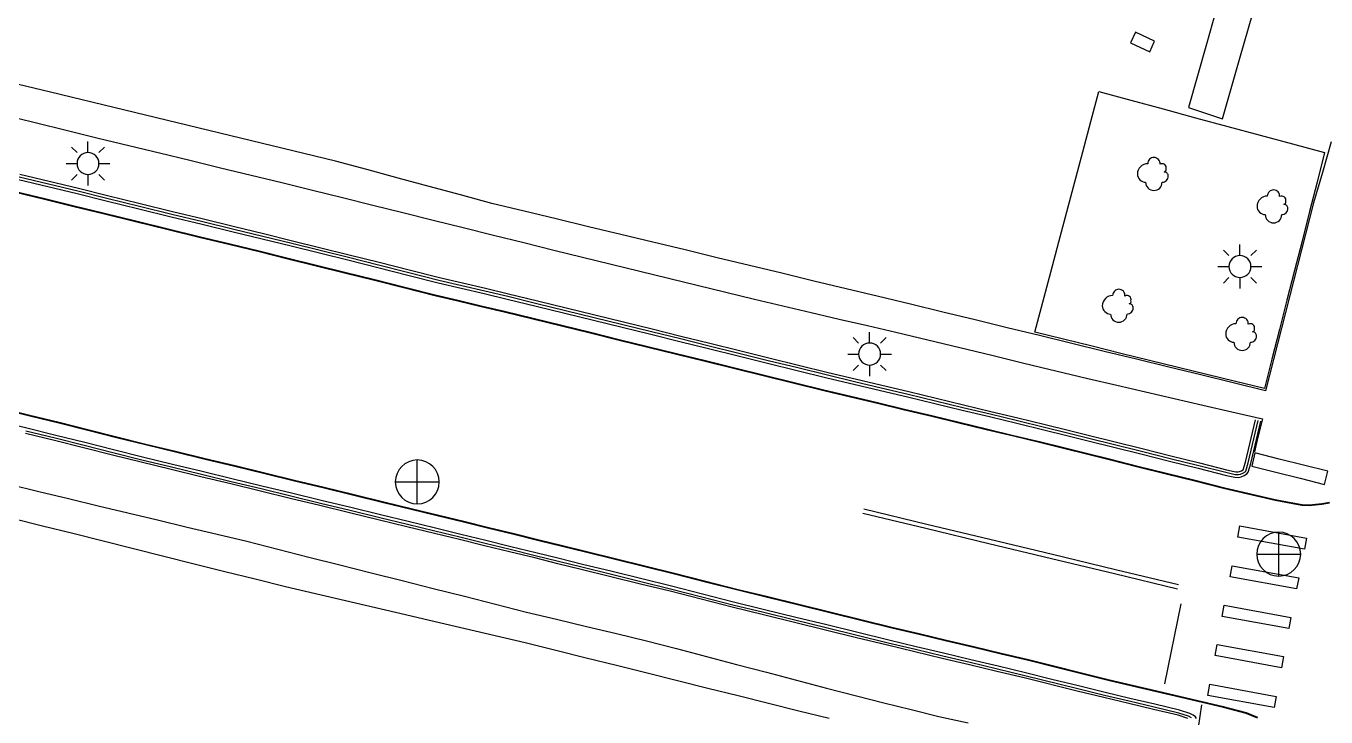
# Model space of a CAD drawing. Header units: feet. Extents: x 3174203 to 3175581, y 1715832 to 1717426.
# Drawn here: x 3175283.5 to 3175477.6, y 1717085.1 to 1717188.3 of the extents above; entities that cross this region are included whole.
import ezdxf

# ---------------------------------------------------------------- set-up
doc = ezdxf.new("R2010")
doc.units = ezdxf.units.FT
doc.header["$MEASUREMENT"] = 0
for name, color, linetype, lineweight in [('BACK_OF_CURB', 5, 'Continuous', 30), ('BOTTOM_OF_CURB', 3, 'Continuous', 30), ('CONCRETE', 204, 'Continuous', 30), ('FOOT_PATH', 2, 'Continuous', 30), ('GUTTER', 30, 'Continuous', 30), ('LIGHT_POLE', 5, 'Continuous', 30), ('MANHOLE', 30, 'Continuous', 30), ('PAINT_STRIPE', 4, 'Continuous', 30), ('SHRUB', 14, 'Continuous', 30), ('TOP_OF_CURB', 1, 'Continuous', 30)]:
    doc.layers.add(name, color=color, linetype=linetype, lineweight=lineweight)
for name, color, linetype, lineweight, true_color in [('HARD_SURFACE', 71, 'Continuous', 30, 0xbcff40), ('MISCELLANEOUS', 225, 'Continuous', 30, 0x9c5f7c), ('PAVED_ROAD', 140, 'Continuous', 30, 0x38a9ff)]:
    doc.layers.add(name, color=color, linetype=linetype, lineweight=lineweight, true_color=true_color)

# ---------------------------------------------------------------- blocks, each defined once
blk = doc.blocks.new('SYM205')
at = {"lineweight": -2}
for p, q in [((-0.25, 0.25), (-0.375, 0.375)), ((0, 0.25), (0, 0.5)), ((0.25, 0.25), (0.375, 0.375)), ((0.25, 0), (0.5, 0)), ((-0.25, -0.25), (-0.375, -0.375)), ((0, -0.25), (0, -0.5)), ((0.25, -0.25), (0.375, -0.375))]:
    blk.add_line(p, q, dxfattribs=at)
at = {"lineweight": -2, "flags": 128}
blk.add_lwpolyline([(-0.5, 0), (-0.25, 0, 1), (0.25, 0, 1), (-0.25, 0)], format="xyb", dxfattribs=at)
blk = doc.blocks.new('SYM205_1')
at = {"layer": 'LIGHT_POLE', "ltscale": 0.25, "xscale": 26.246667, "yscale": 26.246667, "zscale": 26.246667}
blk.add_blockref('SYM205', (0, 0), dxfattribs=at)
blk = doc.blocks.new('SYM003')
at = {"layer": 'LIGHT_POLE', "ltscale": 0.25, "xscale": 0.5, "yscale": 0.5, "zscale": 0.5}
blk.add_blockref('SYM205_1', (0, 0), dxfattribs=at)
blk = doc.blocks.new('SYM203')
at = {"lineweight": -2}
blk.add_line((-0.5, 0), (0.5, 0), dxfattribs=at)
at = {"lineweight": -2, "flags": 128}
blk.add_lwpolyline([(0, -0.5, 1), (0, 0.5, 1), (0, -0.5), (0, 0.5)], format="xyb", dxfattribs=at)
blk = doc.blocks.new('SYM203_1')
at = {"layer": 'MANHOLE', "ltscale": 0.25, "xscale": 26.246667, "yscale": 26.246667, "zscale": 26.246667}
blk.add_blockref('SYM203', (0, 0), dxfattribs=at)
blk = doc.blocks.new('SYM004')
at = {"layer": 'MANHOLE', "ltscale": 0.25, "xscale": 0.5, "yscale": 0.5, "zscale": 0.5}
blk.add_blockref('SYM203_1', (0, 0), dxfattribs=at)
blk = doc.blocks.new('SYM231')
at = {"layer": 'SHRUB', "ltscale": 0.25}
for centre, radius, start, end in [((0.298974, 5.855085), 3.69093474259322, 89.999957, 180.000043), ((0.29898, 5.855085), 3.690934742593219, 354.734283, 90.000043), ((-3.391965, -0.296476), 6.151557904322032, 89.999957, 180.000043), ((5.220229, 3.394459), 2.460623161728813, 342.885514, 120.419776), ((6.45054, 2.164144), 1.230311580864407, 269.999957, 24.295265), ((6.450541, -1.526791), 2.460623161728813, 359.999957, 90.000043), ((-4.622277, -0.296484), 4.921246323457626, 179.999957, 270.000043), ((0.298973, -5.217734), 4.921246323457627, 179.999957, 270.000043), ((0.298981, -5.217734), 4.921246323457626, 269.999957, 4.3e-05), ((5.22023, -1.526796), 3.690934742593219, 269.999957, 4.3e-05)]:
    blk.add_arc(centre, radius, start, end, dxfattribs=at)
blk = doc.blocks.new('SYM006')
at = {"layer": 'SHRUB', "ltscale": 0.25, "xscale": 0.5, "yscale": 0.5, "zscale": 0.5}
blk.add_blockref('SYM231', (0, 0), dxfattribs=at)

msp = doc.modelspace()

# ---------------------------------------------------------------- linework, layer by layer
at = {"layer": 'BACK_OF_CURB'}
for points in [[(3175282.610317, 1717166.187966, 5242.351945), (3175286.975586, 1717165.126289, 5242.397001), (3175291.340855, 1717164.064611, 5242.438612), (3175295.707247, 1717163.002661, 5242.478359), (3175300.552579, 1717161.809718, 5242.517262), (3175305.395229, 1717160.617435, 5242.558513), (3175310.022667, 1717159.4974, 5242.598685), (3175314.653008, 1717158.376664, 5242.643264), (3175318.97982, 1717157.313939, 5242.685), (3175323.305973, 1717156.251376, 5242.768), (3175327.53044, 1717155.20611, 5242.745), (3175331.756001, 1717154.160574, 5242.771356), (3175336.248001, 1717153.027783, 5242.797219), (3175340.738228, 1717151.895439, 5242.826847), (3175345.222011, 1717150.76472, 5242.856165), (3175348.661732, 1717149.956492, 5242.882637), (3175352.107922, 1717149.146743, 5242.913404), (3175355.558192, 1717148.336036, 5242.941403), (3175359.849694, 1717147.281156, 5242.980554), (3175364.137126, 1717146.227277, 5243.02299), (3175368.424557, 1717145.173397, 5243.065701), (3175372.711989, 1717144.119517, 5243.104468), (3175376.999421, 1717143.065638, 5243.142509), (3175381.286852, 1717142.011758, 5243.176519), (3175385.57475, 1717140.957764, 5243.209248), (3175389.995923, 1717139.865513, 5243.247517), (3175394.41663, 1717138.773377, 5243.289622), (3175398.837337, 1717137.681241, 5243.332453), (3175403.25499, 1717136.58986, 5243.379334), (3175407.266149, 1717135.631576, 5243.425589), (3175411.280368, 1717134.672561, 5243.476116), (3175415.295307, 1717133.713374, 5243.523557), (3175419.368142, 1717132.732561, 5243.574482), (3175423.440258, 1717131.751921, 5243.629689), (3175427.512374, 1717130.77128, 5243.685672), (3175431.58449, 1717129.79064, 5243.745917), (3175435.659671, 1717128.809261, 5243.807434), (3175439.071368, 1717127.959785, 5243.855705), (3175442.480005, 1717127.11107, 5243.902713), (3175445.888917, 1717126.262288, 5243.95027), (3175450.145099, 1717125.199424, 5244.013339), (3175454.401007, 1717124.136629, 5244.079414), (3175458.656916, 1717123.073834, 5244.148701), (3175462.903339, 1717122.013408, 5244.217055), (3175464.080733, 1717121.749108, 5244.235132), (3175464.456604, 1717121.731202, 5244.241201), (3175464.662243, 1717121.772348, 5244.248485), (3175464.953671, 1717121.899901, 5244.259386), (3175465.214342, 1717122.053387, 5244.267202), (3175465.552802, 1717123.182061, 5244.257839), (3175467.058997, 1717129.504978, 5244.208)], [(3175456.917161, 1717084.926592, 5244.197025), (3175455.484467, 1717085.390305, 5244.171749), (3175451.812875, 1717086.263249, 5244.112877), (3175448.110642, 1717087.143478, 5244.049234), (3175444.404897, 1717088.024542, 5243.983), (3175440.434659, 1717089.006856, 5243.891), (3175432.504254, 1717090.968993, 5243.869), (3175428.430925, 1717091.94238, 5243.976), (3175424.354526, 1717092.9165, 5244.065), (3175420.278128, 1717093.89062, 5244.161), (3175416.201729, 1717094.86474, 5243.952), (3175412.123115, 1717095.839389, 5243.912), (3175407.486283, 1717096.975706, 5244.006), (3175402.851662, 1717098.111481, 5243.883), (3175398.217042, 1717099.247256, 5243.763), (3175393.582422, 1717100.383031, 5243.68511), (3175388.943769, 1717101.519794, 5243.609), (3175384.295584, 1717102.710764, 5243.403), (3175379.655218, 1717103.89973, 5243.496), (3175375.235836, 1717104.985496, 5243.299), (3175370.812646, 1717106.072199, 5243.28), (3175366.388705, 1717107.159086, 5243.220831), (3175362.917401, 1717108.019125, 5243.175779), (3175359.447968, 1717108.878701, 5243.131442), (3175355.704801, 1717109.794517, 5243.087693), (3175351.960514, 1717110.710607, 5243.047635), (3175348.216227, 1717111.626697, 5243.011136), (3175344.4722, 1717112.542724, 5242.977472), (3175340.369712, 1717113.543513, 5242.93876), (3175336.26732, 1717114.544279, 5242.898621), (3175331.833004, 1717115.621658, 5242.851), (3175327.39833, 1717116.699124, 5242.816), (3175322.963657, 1717117.776589, 5242.895), (3175318.529236, 1717118.853993, 5242.827), (3175314.080151, 1717119.931863, 5242.877), (3175309.630814, 1717121.009794, 5242.736), (3175305.181476, 1717122.087725, 5242.704186), (3175300.729181, 1717123.166373, 5242.668739), (3175296.411664, 1717124.247605, 5242.63302), (3175292.097098, 1717125.328098, 5242.594657), (3175287.784104, 1717126.408197, 5242.556981), (3175283.433637, 1717127.478755, 5242.522752)]]:
    msp.add_polyline3d(points, dxfattribs=at)
at = {"layer": 'BOTTOM_OF_CURB'}
for points in [[(3175282.416977, 1717165.393013, 5241.902), (3175286.782246, 1717164.331335, 5241.9485), (3175291.147515, 1717163.269658, 5241.998864), (3175295.512784, 1717162.207981, 5242.045255), (3175300.356993, 1717161.015314, 5242.09605), (3175305.201203, 1717159.822647, 5242.143266), (3175309.830204, 1717158.702235, 5242.186534), (3175314.459204, 1717157.581822, 5242.225724), (3175318.784677, 1717156.519426, 5242.261146), (3175323.110149, 1717155.457031, 5242.293), (3175327.333936, 1717154.411933, 5242.403), (3175331.557722, 1717153.366836, 5242.396), (3175336.047949, 1717152.234492, 5242.410625), (3175340.538176, 1717151.102148, 5242.430203), (3175345.028404, 1717149.969804, 5242.451449), (3175348.474594, 1717149.160056, 5242.471551), (3175351.920784, 1717148.350307, 5242.495963), (3175355.366974, 1717147.540559, 5242.523544), (3175359.654406, 1717146.486679, 5242.558597), (3175363.941838, 1717145.4328, 5242.596873), (3175368.22927, 1717144.37892, 5242.638375), (3175372.516701, 1717143.32504, 5242.68078), (3175376.804133, 1717142.271161, 5242.719859), (3175381.091565, 1717141.217281, 5242.756), (3175385.378996, 1717140.163402, 5242.790234), (3175389.799704, 1717139.071266, 5242.829149), (3175394.220411, 1717137.97913, 5242.871756), (3175398.641118, 1717136.886994, 5242.915035), (3175403.061826, 1717135.794858, 5242.962017), (3175407.076045, 1717134.835843, 5243.007949), (3175411.090264, 1717133.876828, 5243.057264), (3175415.104483, 1717132.917813, 5243.104658), (3175419.176598, 1717131.937173, 5243.152387), (3175423.248714, 1717130.956533, 5243.203435), (3175427.32083, 1717129.975892, 5243.257972), (3175431.392946, 1717128.995252, 5243.315967), (3175435.465061, 1717128.014612, 5243.374588), (3175438.873699, 1717127.165897, 5243.425458), (3175442.282336, 1717126.317183, 5243.474206), (3175445.690973, 1717125.468468, 5243.526607), (3175449.946882, 1717124.405673, 5243.592824), (3175454.20279, 1717123.342878, 5243.659834), (3175458.458698, 1717122.280083, 5243.722607), (3175462.714607, 1717121.217288, 5243.780669), (3175463.970849, 1717120.935289, 5243.798), (3175464.518317, 1717120.909208, 5243.808), (3175464.909365, 1717120.987451, 5243.813), (3175465.326483, 1717121.170017, 5243.82), (3175465.769671, 1717121.430825, 5243.831814), (3175465.95216, 1717121.665553, 5243.841384), (3175466.343209, 1717122.969596, 5243.888805), (3175467.854855, 1717129.315395, 5244.13)], [(3175458.230559, 1717084.915514, 5243.749415), (3175458.066691, 1717085.139065, 5243.740376), (3175457.753852, 1717085.392422, 5243.730956), (3175457.217558, 1717085.660682, 5243.720498), (3175455.698056, 1717086.152492, 5243.696883), (3175451.995822, 1717087.032721, 5243.648226), (3175448.293588, 1717087.91295, 5243.603624), (3175444.591355, 1717088.793179, 5243.55471), (3175440.62462, 1717089.774627, 5243.497875), (3175436.657886, 1717090.756074, 5243.437), (3175432.691151, 1717091.737522, 5243.398), (3175428.614753, 1717092.711642, 5243.397), (3175424.538354, 1717093.685762, 5243.478), (3175420.461955, 1717094.659882, 5243.455), (3175416.385557, 1717095.634002, 5243.289), (3175412.309158, 1717096.608122, 5243.24), (3175407.674538, 1717097.743897, 5243.202), (3175403.039918, 1717098.879672, 5243.151337), (3175398.405298, 1717100.015447, 5243.097031), (3175393.770678, 1717101.151221, 5243.03775), (3175389.136058, 1717102.286996, 5242.983364), (3175384.491894, 1717103.476935, 5242.927593), (3175379.847731, 1717104.666874, 5242.874823), (3175375.42454, 1717105.753577, 5242.827981), (3175371.00135, 1717106.840279, 5242.78175), (3175366.57816, 1717107.926982, 5242.74), (3175363.107607, 1717108.786835, 5242.707), (3175359.637054, 1717109.646688, 5242.671599), (3175355.892767, 1717110.562778, 5242.629), (3175352.14848, 1717111.478869, 5242.591188), (3175348.404193, 1717112.394959, 5242.555717), (3175344.659906, 1717113.311049, 5242.519117), (3175340.557158, 1717114.311902, 5242.484207), (3175336.45441, 1717115.312755, 5242.452787), (3175332.019737, 1717116.39022, 5242.419492), (3175327.585063, 1717117.467686, 5242.389688), (3175323.15039, 1717118.545151, 5242.361391), (3175318.715716, 1717119.622617, 5242.333932), (3175314.266379, 1717120.700548, 5242.307091), (3175309.817041, 1717121.778479, 5242.280468), (3175305.367703, 1717122.85641, 5242.249686), (3175300.918366, 1717123.934341, 5242.214948), (3175296.6038, 1717125.014834, 5242.180494), (3175292.289234, 1717126.095327, 5242.142139), (3175287.974669, 1717127.17582, 5242.099983), (3175283.622628, 1717128.246765, 5242.055253), (3175279.270586, 1717129.31771, 5242.008)]]:
    msp.add_polyline3d(points, dxfattribs=at)
at = {"layer": 'CONCRETE'}
msp.add_polyline3d([(3175461.065547, 1717190.348681, 5243.351266), (3175459.722155, 1717185.604839, 5243.397904), (3175458.378763, 1717180.860997, 5243.44723), (3175457.035371, 1717176.117156, 5243.492), (3175462.089798, 1717174.43165, 5243.607), (3175463.384185, 1717178.952263, 5243.528), (3175464.678571, 1717183.472875, 5243.498), (3175465.972958, 1717187.993488, 5243.47), (3175467.267345, 1717192.5141, 5243.401)], dxfattribs=at)
msp.add_polyline3d([(3175443.632156, 1717178.51381, 5243.447), (3175448.449714, 1717177.213736, 5243.387), (3175453.267272, 1717175.913663, 5243.476), (3175458.08483, 1717174.613589, 5243.551405), (3175462.902388, 1717173.313516, 5243.624), (3175467.719945, 1717172.013442, 5243.693), (3175472.537503, 1717170.713369, 5243.792), (3175477.355061, 1717169.413295, 5244.011), (3175476.230776, 1717165.008088, 5243.922), (3175475.10649, 1717160.602881, 5243.978), (3175473.982204, 1717156.197675, 5244.010967), (3175472.857918, 1717151.792468, 5244.042792), (3175471.733632, 1717147.387261, 5244.067511), (3175470.609346, 1717142.982054, 5244.090739), (3175469.48506, 1717138.576848, 5244.109), (3175468.360775, 1717134.171641, 5244.121956), (3175464.07808, 1717135.222448, 5244.129465), (3175459.795385, 1717136.273256, 5244.129254), (3175455.51269, 1717137.324063, 5244.127395), (3175451.229995, 1717138.37487, 5244.116591), (3175446.9473, 1717139.425678, 5244.10384), (3175442.664606, 1717140.476485, 5244.082549), (3175438.381911, 1717141.527293, 5244.06), (3175434.099216, 1717142.5781, 5244.014), (3175435.290833, 1717147.070064, 5244.102), (3175436.482451, 1717151.562028, 5243.861), (3175437.674068, 1717156.053991, 5243.747), (3175438.865686, 1717160.545955, 5243.9), (3175440.057303, 1717165.037919, 5243.55), (3175441.248921, 1717169.529883, 5243.515), (3175442.440538, 1717174.021846, 5243.411)], close=True, dxfattribs=at)
at = {"layer": 'FOOT_PATH'}
for points in [[(3175478.353818, 1717171.021004, 5243.978), (3175477.018615, 1717166.450089, 5243.932), (3175475.683411, 1717161.879174, 5243.978689), (3175474.490815, 1717157.207028, 5244.022006), (3175473.298219, 1717152.534882, 5244.064144), (3175472.105623, 1717147.862736, 5244.10133), (3175470.913026, 1717143.19059, 5244.143), (3175469.72043, 1717138.518444, 5244.179), (3175468.527834, 1717133.846298, 5244.163), (3175463.711459, 1717135.02237, 5244.179), (3175458.895084, 1717136.198442, 5244.19), (3175454.078709, 1717137.374515, 5244.184), (3175449.262333, 1717138.550587, 5244.164), (3175444.445958, 1717139.72666, 5244.126036), (3175439.629583, 1717140.902732, 5244.091938), (3175434.813208, 1717142.078804, 5244.059), (3175429.996833, 1717143.254877, 5244.096), (3175425.180458, 1717144.430949, 5243.94), (3175420.371848, 1717145.590052, 5243.892355), (3175415.563237, 1717146.749154, 5243.841487), (3175410.754627, 1717147.908257, 5243.78725), (3175405.946017, 1717149.067359, 5243.728938), (3175401.137406, 1717150.226462, 5243.67475), (3175396.328796, 1717151.385564, 5243.62525), (3175391.520186, 1717152.544667, 5243.576187), (3175386.711575, 1717153.703769, 5243.529813), (3175381.902965, 1717154.862872, 5243.48225), (3175377.094355, 1717156.021974, 5243.431563), (3175372.285745, 1717157.181077, 5243.381636), (3175367.477134, 1717158.340179, 5243.33609), (3175362.668524, 1717159.499282, 5243.291338), (3175357.859914, 1717160.658384, 5243.250937), (3175353.051303, 1717161.817487, 5243.214824), (3175348.387952, 1717163.078917, 5243.181075), (3175343.724601, 1717164.340346, 5243.14675), (3175339.06125, 1717165.601776, 5243.107899), (3175334.397898, 1717166.863206, 5243.072762), (3175329.734547, 1717168.124636, 5243.035255), (3175325.003745, 1717169.271165, 5242.997024), (3175320.272943, 1717170.417693, 5242.958158), (3175315.542141, 1717171.564222, 5242.915857), (3175310.811339, 1717172.710751, 5242.877942), (3175306.080537, 1717173.85728, 5242.843903), (3175301.349735, 1717175.003808, 5242.811), (3175296.618933, 1717176.150337, 5242.806), (3175291.888131, 1717177.296866, 5242.673), (3175287.157329, 1717178.443395, 5242.63147), (3175282.426527, 1717179.589923, 5242.585986)], [(3175280.032249, 1717175.068504, 5242.537107), (3175284.875264, 1717173.872443, 5242.581777), (3175289.718279, 1717172.676382, 5242.629899), (3175294.288677, 1717171.568496, 5242.67434), (3175298.859076, 1717170.460611, 5242.718149), (3175303.429474, 1717169.352725, 5242.758472), (3175307.999872, 1717168.244839, 5242.795047), (3175312.57027, 1717167.136954, 5242.832065), (3175317.140668, 1717166.029068, 5242.873336), (3175321.711067, 1717164.921182, 5242.915405), (3175326.281465, 1717163.813296, 5242.956103), (3175330.784886, 1717162.69123, 5242.99375), (3175335.288307, 1717161.569163, 5243.03175), (3175339.791728, 1717160.447097, 5243.065438), (3175344.295149, 1717159.32503, 5243.097125), (3175348.79857, 1717158.202963, 5243.130188), (3175353.301991, 1717157.080897, 5243.167151), (3175357.805412, 1717155.95883, 5243.207736), (3175362.308833, 1717154.836763, 5243.249003), (3175366.58849, 1717153.788995, 5243.291912), (3175370.868147, 1717152.741226, 5243.336803), (3175375.147805, 1717151.693457, 5243.38114), (3175379.427462, 1717150.645689, 5243.421783), (3175383.707119, 1717149.59792, 5243.458902), (3175387.986776, 1717148.550151, 5243.495388), (3175392.266434, 1717147.502383, 5243.532705), (3175396.479833, 1717146.520495, 5243.573), (3175400.693232, 1717145.538607, 5243.585), (3175404.906631, 1717144.556719, 5243.612), (3175409.12003, 1717143.57483, 5243.679), (3175413.333429, 1717142.592942, 5243.741), (3175418.116098, 1717141.440032, 5243.825), (3175422.898768, 1717140.287122, 5243.941), (3175427.681438, 1717139.134212, 5244.092), (3175432.464108, 1717137.981302, 5244.009), (3175437.246778, 1717136.828391, 5244.044964), (3175442.029448, 1717135.675481, 5244.077634), (3175446.322227, 1717134.676576, 5244.103), (3175450.615007, 1717133.677671, 5244.121982), (3175454.907786, 1717132.678766, 5244.143383), (3175459.200566, 1717131.679861, 5244.168), (3175463.493345, 1717130.680955, 5244.179), (3175468.074729, 1717129.630756, 5244.118), (3175467.202084, 1717126.08147, 5244.009), (3175466.868631, 1717124.725224, 5243.952447)], [(3175280.993173, 1717119.879989, 5242.887553), (3175285.427394, 1717118.816161, 5242.912928), (3175289.861615, 1717117.752333, 5242.942333), (3175294.295835, 1717116.688505, 5242.975985), (3175298.730056, 1717115.624676, 5243.014163), (3175303.164277, 1717114.560848, 5243.053174), (3175307.598498, 1717113.49702, 5243.093829), (3175312.032719, 1717112.433192, 5243.131023), (3175316.46694, 1717111.369364, 5243.167679), (3175321.108174, 1717110.196443, 5243.2055), (3175325.749408, 1717109.023522, 5243.240037), (3175330.390642, 1717107.850601, 5243.274), (3175335.031876, 1717106.67768, 5243.310518), (3175339.673111, 1717105.504759, 5243.351134), (3175344.314345, 1717104.331838, 5243.392488), (3175348.955579, 1717103.158917, 5243.437869), (3175353.596813, 1717101.985996, 5243.487136), (3175358.238047, 1717100.813074, 5243.54), (3175362.707448, 1717099.743123, 5243.591998), (3175367.176849, 1717098.673171, 5243.647713), (3175371.64625, 1717097.603219, 5243.704102), (3175376.11565, 1717096.533268, 5243.764482), (3175380.593354, 1717095.353414, 5243.829127), (3175385.071057, 1717094.17356, 5243.895), (3175389.54876, 1717092.993706, 5243.978), (3175394.026464, 1717091.813852, 5244.005), (3175398.504167, 1717090.633998, 5243.914), (3175402.98187, 1717089.454144, 5244.012), (3175407.459574, 1717088.27429, 5244.027), (3175411.561368, 1717087.261535, 5244.131), (3175415.663162, 1717086.248779, 5244.049), (3175419.764955, 1717085.236024, 5244.07926), (3175424.155826, 1717084.283065, 5244.11)], [(3175281.43633, 1717114.829796, 5242.893093), (3175285.971409, 1717113.694061, 5242.920608), (3175290.506487, 1717112.558325, 5242.945166), (3175295.041566, 1717111.42259, 5242.970967), (3175299.576645, 1717110.286854, 5242.997438), (3175304.111723, 1717109.151119, 5243.022177), (3175308.646802, 1717108.015383, 5243.051198), (3175313.181881, 1717106.879648, 5243.083957), (3175317.716959, 1717105.743912, 5243.120703), (3175322.252038, 1717104.608177, 5243.161222), (3175326.724982, 1717103.565524, 5243.204546), (3175331.197927, 1717102.52287, 5243.248502), (3175335.670872, 1717101.480217, 5243.295893), (3175340.143816, 1717100.437563, 5243.346499), (3175344.616761, 1717099.39491, 5243.400187), (3175349.089705, 1717098.352257, 5243.455999), (3175353.56265, 1717097.309603, 5243.515406), (3175358.035594, 1717096.26695, 5243.572477), (3175362.585793, 1717095.128504, 5243.626588), (3175367.135992, 1717093.990059, 5243.679943), (3175371.686191, 1717092.851613, 5243.729053), (3175376.236389, 1717091.713167, 5243.77601), (3175380.786588, 1717090.574722, 5243.82), (3175385.312973, 1717089.451024, 5243.846), (3175389.839357, 1717088.327327, 5244.043), (3175394.365742, 1717087.203629, 5243.953), (3175398.892126, 1717086.079932, 5243.98), (3175403.418511, 1717084.956234, 5244.128)], [(3175458.512935, 1717083.548107, 5243.8), (3175459.005726, 1717086.952149, 5243.712)]]:
    msp.add_polyline3d(points, dxfattribs=at)
at = {"layer": 'GUTTER'}
for points in [[(3175478.082679, 1717117.17271, 5243.707869), (3175476.935604, 1717116.937983, 5243.718), (3175475.058573, 1717116.781497, 5243.733297), (3175473.989707, 1717116.833659, 5243.744), (3175472.608004, 1717117.042306, 5243.759948), (3175469.974945, 1717117.537842, 5243.795002), (3175466.548352, 1717118.352784, 5243.846), (3175463.121759, 1717119.167727, 5243.88), (3175462.273851, 1717119.358064, 5243.876), (3175458.012564, 1717120.422202, 5243.805), (3175453.751277, 1717121.48634, 5243.737387), (3175449.489991, 1717122.550478, 5243.674504), (3175445.228704, 1717123.614616, 5243.61632), (3175441.822662, 1717124.462684, 5243.570536), (3175438.41662, 1717125.310753, 5243.528), (3175435.010578, 1717126.158821, 5243.489), (3175430.94023, 1717127.139036, 5243.439625), (3175426.869883, 1717128.11925, 5243.386), (3175422.799535, 1717129.099465, 5243.33), (3175418.729187, 1717130.079679, 5243.273), (3175414.65884, 1717131.059893, 5243.22), (3175410.642799, 1717132.019344, 5243.17), (3175406.626758, 1717132.978794, 5243.122335), (3175402.610718, 1717133.938244, 5243.077342), (3175398.188499, 1717135.030753, 5243.032), (3175393.76628, 1717136.123263, 5242.9895), (3175389.344061, 1717137.215772, 5242.945028), (3175384.921842, 1717138.308281, 5242.903111), (3175380.635924, 1717139.361789, 5242.867), (3175376.350005, 1717140.415297, 5242.832), (3175372.064087, 1717141.468804, 5242.793), (3175367.778168, 1717142.522312, 5242.75175), (3175363.492249, 1717143.575819, 5242.714324), (3175359.206331, 1717144.629327, 5242.68056), (3175354.920412, 1717145.682835, 5242.647454), (3175351.472362, 1717146.49302, 5242.62382), (3175348.024311, 1717147.303206, 5242.601008), (3175344.57626, 1717148.113392, 5242.580205), (3175340.082397, 1717149.246653, 5242.549), (3175335.588534, 1717150.379914, 5242.513), (3175331.09467, 1717151.513175, 5242.477), (3175326.87375, 1717152.557563, 5242.44625), (3175322.65283, 1717153.60195, 5242.412), (3175318.329717, 1717154.663767, 5242.3755), (3175314.006603, 1717155.725583, 5242.338383), (3175309.377344, 1717156.846058, 5242.2995), (3175304.748085, 1717157.966533, 5242.260709), (3175299.903363, 1717159.159326, 5242.219), (3175295.058642, 1717160.352119, 5242.174873), (3175290.693513, 1717161.413762, 5242.137), (3175286.328384, 1717162.475406, 5242.098), (3175281.963255, 1717163.537049, 5242.057)], [(3175467.355994, 1717084.962613, 5243.850786), (3175465.661452, 1717085.666796, 5243.838178), (3175462.246297, 1717086.579626, 5243.809734), (3175455.888388, 1717088.027241, 5243.753584), (3175452.269497, 1717088.887655, 5243.721056), (3175448.650606, 1717089.748068, 5243.685), (3175445.031715, 1717090.608482, 5243.646081), (3175441.065327, 1717091.589844, 5243.607025), (3175437.098938, 1717092.571206, 5243.568641), (3175433.13255, 1717093.552568, 5243.534), (3175429.055747, 1717094.526784, 5243.495099), (3175424.978945, 1717095.501001, 5243.452396), (3175420.902143, 1717096.475217, 5243.406107), (3175416.82534, 1717097.449434, 5243.359171), (3175412.748538, 1717098.42365, 5243.312404), (3175408.116868, 1717099.558702, 5243.259901), (3175403.485198, 1717100.693754, 5243.211), (3175398.853528, 1717101.828806, 5243.16125), (3175394.221858, 1717102.963858, 5243.111313), (3175389.590187, 1717104.09891, 5243.064), (3175384.946288, 1717105.288781, 5243.017), (3175380.302389, 1717106.478653, 5242.971), (3175375.876793, 1717107.565946, 5242.926), (3175371.451196, 1717108.65324, 5242.88125), (3175367.025599, 1717109.740534, 5242.838708), (3175363.55461, 1717110.600495, 5242.80475), (3175360.083621, 1717111.460456, 5242.772), (3175356.338519, 1717112.376746, 5242.735125), (3175352.593417, 1717113.293035, 5242.6955), (3175348.848315, 1717114.209325, 5242.657), (3175345.103213, 1717115.125614, 5242.619696), (3175340.999738, 1717116.126645, 5242.577552), (3175336.896262, 1717117.127675, 5242.53967), (3175332.461229, 1717118.205228, 5242.502956), (3175328.026196, 1717119.282781, 5242.470386), (3175323.591163, 1717120.360334, 5242.438568), (3175319.15613, 1717121.437887, 5242.407274), (3175314.708389, 1717122.515431, 5242.3745), (3175310.260648, 1717123.592976, 5242.34475), (3175305.812907, 1717124.67052, 5242.312), (3175301.365167, 1717125.748064, 5242.278), (3175297.051687, 1717126.828285, 5242.247), (3175292.738208, 1717127.908506, 5242.212), (3175288.424728, 1717128.988726, 5242.175577), (3175284.071891, 1717130.059867, 5242.13825), (3175279.719055, 1717131.131008, 5242.102)]]:
    msp.add_polyline3d(points, dxfattribs=at)
at = {"layer": 'HARD_SURFACE'}
msp.add_polyline3d([(3175466.471834, 1717122.597912, 5243.88109), (3175470.097215, 1717121.688159, 5243.812385), (3175473.722597, 1717120.778407, 5243.731), (3175477.347978, 1717119.868654, 5243.668), (3175477.838386, 1717121.822938, 5243.781), (3175474.213005, 1717122.732691, 5243.815242), (3175470.587623, 1717123.642444, 5243.852), (3175466.962241, 1717124.552196, 5243.925)], close=True, dxfattribs=at)
at = {"layer": 'MISCELLANEOUS'}
msp.add_3dface([(3175448.39102, 1717185.788532, 5243.509), (3175451.243406, 1717184.45509, 5243.458), (3175451.988691, 1717186.04934, 5243.285), (3175449.136305, 1717187.382782, 5243.376)], dxfattribs=at)
at = {"layer": 'PAINT_STRIPE', "extrusion": (0.2336410208239927, 0.9723229264952681, 7.021047e-10), "elevation": 2411496.457093, "flags": 128}
msp.add_lwpolyline([(-2686382.074104, 5243.949307), (-2686372.42262, 5243.963307), (-2686362.771135, 5243.923307), (-2686353.11965, 5243.819307), (-2686343.468166, 5243.695307), (-2686333.816681, 5243.541307)], dxfattribs=at)
at = {"layer": 'PAINT_STRIPE', "extrusion": (-0.2336410208575629, -0.9723229264872015, 2.1355541e-09), "elevation": -2411497.103674, "flags": 128}
msp.add_lwpolyline([(2686382.074021, 5243.97515), (2686372.422536, 5243.97615), (2686362.771052, 5243.93215), (2686353.119567, 5243.84215), (2686343.468083, 5243.70615), (2686333.816598, 5243.54115)], dxfattribs=at)
at = {"layer": 'PAINT_STRIPE', "extrusion": (-0.0020846149551046, -0.0103852291197839, 0.9999438991246552), "elevation": -19208.482026, "flags": 128}
msp.add_lwpolyline([(3175457.559431, 1716983.191931), (3175459.95634, 1716995.132291)], dxfattribs=at)
at = {"layer": 'PAINT_STRIPE'}
for points in [[(3175464.717084, 1717113.66282, 5243.872585), (3175474.637062, 1717111.854513, 5243.814224), (3175474.334079, 1717110.192417, 5243.814415), (3175464.414101, 1717112.000724, 5243.872776)], [(3175463.566887, 1717107.725989, 5243.958572), (3175473.486865, 1717105.917682, 5243.917232), (3175473.183882, 1717104.255586, 5243.917928), (3175463.263904, 1717106.063893, 5243.959268)], [(3175462.382937, 1717101.824225, 5243.941751), (3175472.302915, 1717100.015918, 5243.967527), (3175471.999933, 1717098.353822, 5243.966749), (3175462.079955, 1717100.162129, 5243.940973)], [(3175461.309333, 1717095.970518, 5243.835647), (3175471.229312, 1717094.162211, 5243.895954), (3175470.926329, 1717092.500115, 5243.895353), (3175461.006351, 1717094.308422, 5243.835046)], [(3175460.224046, 1717090.021997, 5243.795174), (3175470.144024, 1717088.21369, 5243.864722), (3175469.841042, 1717086.551594, 5243.864326), (3175459.921064, 1717088.359902, 5243.794778)]]:
    msp.add_3dface(points, dxfattribs=at)
at = {"layer": 'PAVED_ROAD'}
for points in [[(3175478.107278, 1717117.075672, 5243.713514), (3175476.949832, 1717116.838822, 5243.723), (3175475.060297, 1717116.681294, 5243.74), (3175473.979779, 1717116.734025, 5243.749), (3175472.591285, 1717116.943697, 5243.765166), (3175469.954117, 1717117.440007, 5243.800344), (3175466.526678, 1717118.25515, 5243.851), (3175463.099238, 1717119.070294, 5243.882), (3175462.250782, 1717119.260754, 5243.879), (3175457.989214, 1717120.324962, 5243.809), (3175453.727646, 1717121.38917, 5243.74118), (3175449.466078, 1717122.453379, 5243.677609), (3175445.20451, 1717123.517587, 5243.617858), (3175441.798603, 1717124.365621, 5243.574424), (3175438.392697, 1717125.213656, 5243.53175), (3175434.986791, 1717126.061691, 5243.493), (3175430.916536, 1717127.041883, 5243.444875), (3175426.846281, 1717128.022075, 5243.392), (3175422.776025, 1717129.002267, 5243.335), (3175418.70577, 1717129.982459, 5243.27675), (3175414.635515, 1717130.962652, 5243.223327), (3175410.619379, 1717131.922125, 5243.17375), (3175406.603243, 1717132.881597, 5243.12525), (3175402.587107, 1717133.84107, 5243.08), (3175398.164809, 1717134.933599, 5243.035), (3175393.742511, 1717136.026128, 5242.993), (3175389.320213, 1717137.118657, 5242.947), (3175384.897915, 1717138.211186, 5242.905446), (3175380.612076, 1717139.264674, 5242.87), (3175376.326236, 1717140.318162, 5242.836), (3175372.040397, 1717141.37165, 5242.7975), (3175367.754558, 1717142.425139, 5242.75475), (3175363.468718, 1717143.478627, 5242.716959), (3175359.182879, 1717144.532115, 5242.682654), (3175354.89704, 1717145.585603, 5242.648976), (3175351.448892, 1717146.395812, 5242.62475), (3175348.000744, 1717147.20602, 5242.604859), (3175344.552596, 1717148.016229, 5242.581925), (3175340.058542, 1717149.149538, 5242.551271), (3175335.564488, 1717150.282847, 5242.5175), (3175331.070434, 1717151.416156, 5242.484), (3175326.849664, 1717152.460506, 5242.4515), (3175322.628895, 1717153.504857, 5242.416459), (3175318.305904, 1717154.566643, 5242.38075), (3175313.982914, 1717155.62843, 5242.344642), (3175309.353641, 1717156.748908, 5242.305), (3175304.724369, 1717157.869386, 5242.265709), (3175299.879621, 1717159.062186, 5242.2235), (3175295.034872, 1717160.254985, 5242.179662), (3175290.669751, 1717161.316627, 5242.14175), (3175286.304629, 1717162.378268, 5242.102), (3175281.939508, 1717163.439909, 5242.063)], [(3175467.397995, 1717085.05345, 5243.852998), (3175465.693692, 1717085.761689, 5243.840992), (3175462.270317, 1717086.676716, 5243.814425), (3175455.911054, 1717088.12464, 5243.759397), (3175452.292628, 1717088.984943, 5243.727509), (3175448.673737, 1717089.845356, 5243.692), (3175445.05529, 1717090.705665, 5243.651766), (3175441.089345, 1717091.686917, 5243.610619), (3175437.122956, 1717092.668279, 5243.57), (3175433.15618, 1717093.649737, 5243.533755), (3175429.07899, 1717094.624046, 5243.497313), (3175425.002187, 1717095.598262, 5243.457085), (3175420.925385, 1717096.572479, 5243.413049), (3175416.848583, 1717097.546695, 5243.365499), (3175412.77206, 1717098.520845, 5243.31858), (3175408.14067, 1717099.655828, 5243.265775), (3175403.509, 1717100.79088, 5243.216), (3175398.87733, 1717101.925932, 5243.16675), (3175394.24566, 1717103.060984, 5243.115999), (3175389.614499, 1717104.195911, 5243.069), (3175384.971109, 1717105.385652, 5243.022), (3175380.32673, 1717106.575647, 5242.976), (3175375.900651, 1717107.663059, 5242.932), (3175371.475055, 1717108.750352, 5242.887), (3175367.049553, 1717109.837623, 5242.845268), (3175363.578658, 1717110.69756, 5242.811501), (3175360.107528, 1717111.557557, 5242.778), (3175356.362284, 1717112.473881, 5242.74125), (3175352.617182, 1717113.39017, 5242.69975), (3175348.872081, 1717114.30646, 5242.663), (3175345.126946, 1717115.222757, 5242.62398), (3175341.023437, 1717116.223796, 5242.5831), (3175336.919917, 1717117.224837, 5242.546142), (3175332.484838, 1717118.302401, 5242.510354), (3175328.049805, 1717119.379954, 5242.475324), (3175323.614772, 1717120.457507, 5242.444506), (3175319.179707, 1717121.535068, 5242.413024), (3175314.731935, 1717122.61262, 5242.38075), (3175310.284194, 1717123.690164, 5242.35025), (3175305.836453, 1717124.767708, 5242.316249), (3175301.389086, 1717125.845162, 5242.283), (3175297.07598, 1717126.925289, 5242.252001), (3175292.7625, 1717128.00551, 5242.217), (3175288.448822, 1717129.08578, 5242.181326), (3175284.095786, 1717130.15697, 5242.14375), (3175279.74295, 1717131.228111, 5242.10625)]]:
    msp.add_polyline3d(points, dxfattribs=at)
at = {"layer": 'TOP_OF_CURB'}
for points in [[(3175282.515836, 1717165.799492, 5242.351945), (3175286.881105, 1717164.737814, 5242.397001), (3175291.246374, 1717163.676137, 5242.438612), (3175295.612218, 1717162.61432, 5242.478359), (3175300.457001, 1717161.421512, 5242.517262), (3175305.300413, 1717160.229041, 5242.558513), (3175309.928615, 1717159.108822, 5242.598685), (3175314.558301, 1717157.988244, 5242.643264), (3175318.884458, 1717156.92568, 5242.685), (3175323.210279, 1717155.863199, 5242.768), (3175327.434413, 1717154.818016, 5242.745), (3175331.659107, 1717153.772694, 5242.771356), (3175336.150241, 1717152.640121, 5242.797219), (3175340.640468, 1717151.507777, 5242.826847), (3175345.1274, 1717150.376264, 5242.856165), (3175348.570282, 1717149.567293, 5242.882637), (3175352.016472, 1717148.757545, 5242.913404), (3175355.464749, 1717147.947306, 5242.941403), (3175359.754262, 1717146.892915, 5242.980554), (3175364.041693, 1717145.839035, 5243.02299), (3175368.329125, 1717144.785156, 5243.065701), (3175372.616557, 1717143.731276, 5243.104468), (3175376.903988, 1717142.677396, 5243.142509), (3175381.19142, 1717141.623517, 5243.176519), (3175385.47909, 1717140.569579, 5243.209248), (3175389.900035, 1717139.477384, 5243.247517), (3175394.320743, 1717138.385248, 5243.289622), (3175398.74145, 1717137.293112, 5243.332453), (3175403.160596, 1717136.201362, 5243.379334), (3175407.17325, 1717135.242721, 5243.425589), (3175411.187469, 1717134.283706, 5243.476116), (3175415.202056, 1717133.324603, 5243.523557), (3175419.274539, 1717132.343874, 5243.574482), (3175423.346655, 1717131.363234, 5243.629689), (3175427.418771, 1717130.382594, 5243.685672), (3175431.490887, 1717129.401953, 5243.745917), (3175435.56457, 1717128.420936, 5243.807434), (3175438.974772, 1717127.571831, 5243.855705), (3175442.383409, 1717126.723117, 5243.902713), (3175445.792186, 1717125.874367, 5243.95027), (3175450.048235, 1717124.811537, 5244.013339), (3175454.304143, 1717123.748743, 5244.079414), (3175458.560052, 1717122.685948, 5244.148701), (3175462.81111, 1717121.624364, 5244.217055), (3175464.027036, 1717121.351415, 5244.235132), (3175464.486761, 1717121.329514, 5244.241201), (3175464.783006, 1717121.388788, 5244.248485), (3175465.135855, 1717121.543224, 5244.259386), (3175465.488531, 1717121.750768, 5244.267659), (3175465.573916, 1717121.860595, 5244.267255), (3175465.939054, 1717123.078234, 5244.257839), (3175467.447913, 1717129.412333, 5244.208)], [(3175457.510558, 1717085.014739, 5244.100681), (3175457.047928, 1717085.246151, 5244.096256), (3175455.577445, 1717085.722096, 5244.074659), (3175451.892515, 1717086.598211, 5244.023922), (3175448.190281, 1717087.47844, 5243.974707), (3175444.486064, 1717088.35914, 5243.922), (3175440.517352, 1717089.341077, 5243.835), (3175432.585613, 1717091.303544, 5243.778), (3175428.510948, 1717092.27725, 5243.84), (3175424.434549, 1717093.25137, 5243.913), (3175420.35815, 1717094.22549, 5244.091), (3175416.281752, 1717095.19961, 5243.797), (3175412.204102, 1717096.174029, 5243.712), (3175407.568233, 1717097.31011, 5243.775), (3175402.933613, 1717098.445885, 5243.639), (3175398.298992, 1717099.58166, 5243.557756), (3175393.664372, 1717100.717435, 5243.479105), (3175389.027475, 1717101.853767, 5243.404225), (3175384.38104, 1717103.044289, 5243.333398), (3175379.739022, 1717104.233678, 5243.267133), (3175375.317982, 1717105.319852, 5243.208365), (3175370.894791, 1717106.406555, 5243.153558), (3175366.471177, 1717107.493361, 5243.099463), (3175363.0002, 1717108.35332, 5243.060156), (3175359.530279, 1717109.213016, 5243.024707), (3175355.786625, 1717110.128952, 5242.991648), (3175352.042338, 1717111.045042, 5242.956801), (3175348.298051, 1717111.961132, 5242.925119), (3175344.553911, 1717112.877186, 5242.896933), (3175340.45131, 1717113.878003, 5242.866729), (3175336.348763, 1717114.878807, 5242.840128), (3175331.914291, 1717115.956224, 5242.815513), (3175327.479618, 1717117.033689, 5242.794595), (3175323.044944, 1717118.111155, 5242.76991), (3175318.610414, 1717119.188585, 5242.741621), (3175314.161219, 1717120.266482, 5242.712551), (3175309.711881, 1717121.344413, 5242.679556), (3175305.262543, 1717122.422344, 5242.642245), (3175300.811536, 1717123.50068, 5242.600009), (3175296.495303, 1717124.58159, 5242.562997), (3175292.180738, 1717125.662083, 5242.524643), (3175287.86706, 1717126.742353, 5242.482588), (3175283.515907, 1717127.81308, 5242.436752)]]:
    msp.add_polyline3d(points, dxfattribs=at)

# ---------------------------------------------------------------- block references
at = {"layer": 'LIGHT_POLE', "ltscale": 0.25, "xscale": 0.5, "yscale": 0.5, "zscale": 0.5}
for p in [(3175292.7767, 1717167.7671, 5242.8937), (3175464.7152, 1717152.3902, 5244.0432), (3175409.4472, 1717139.3205, 5243.9028)]:
    msp.add_blockref('SYM003', p, dxfattribs=at)
at = {"layer": 'MANHOLE', "ltscale": 0.25, "xscale": 0.5, "yscale": 0.5, "zscale": 0.5}
for p in [(3175341.926, 1717120.231, 5242.656), (3175470.503, 1717109.455, 5243.857)]:
    msp.add_blockref('SYM004', p, dxfattribs=at)
at = {"layer": 'SHRUB', "ltscale": 0.25, "xscale": 0.5, "yscale": 0.5, "zscale": 0.5}
for p in [(3175451.799, 1717166.2799, 5243.648), (3175469.6528, 1717161.4457, 5243.867), (3175446.5631, 1717146.6057, 5243.972), (3175464.9741, 1717142.3964, 5244.141)]:
    msp.add_blockref('SYM006', p, dxfattribs=at)

doc.saveas('drawing.dxf')
